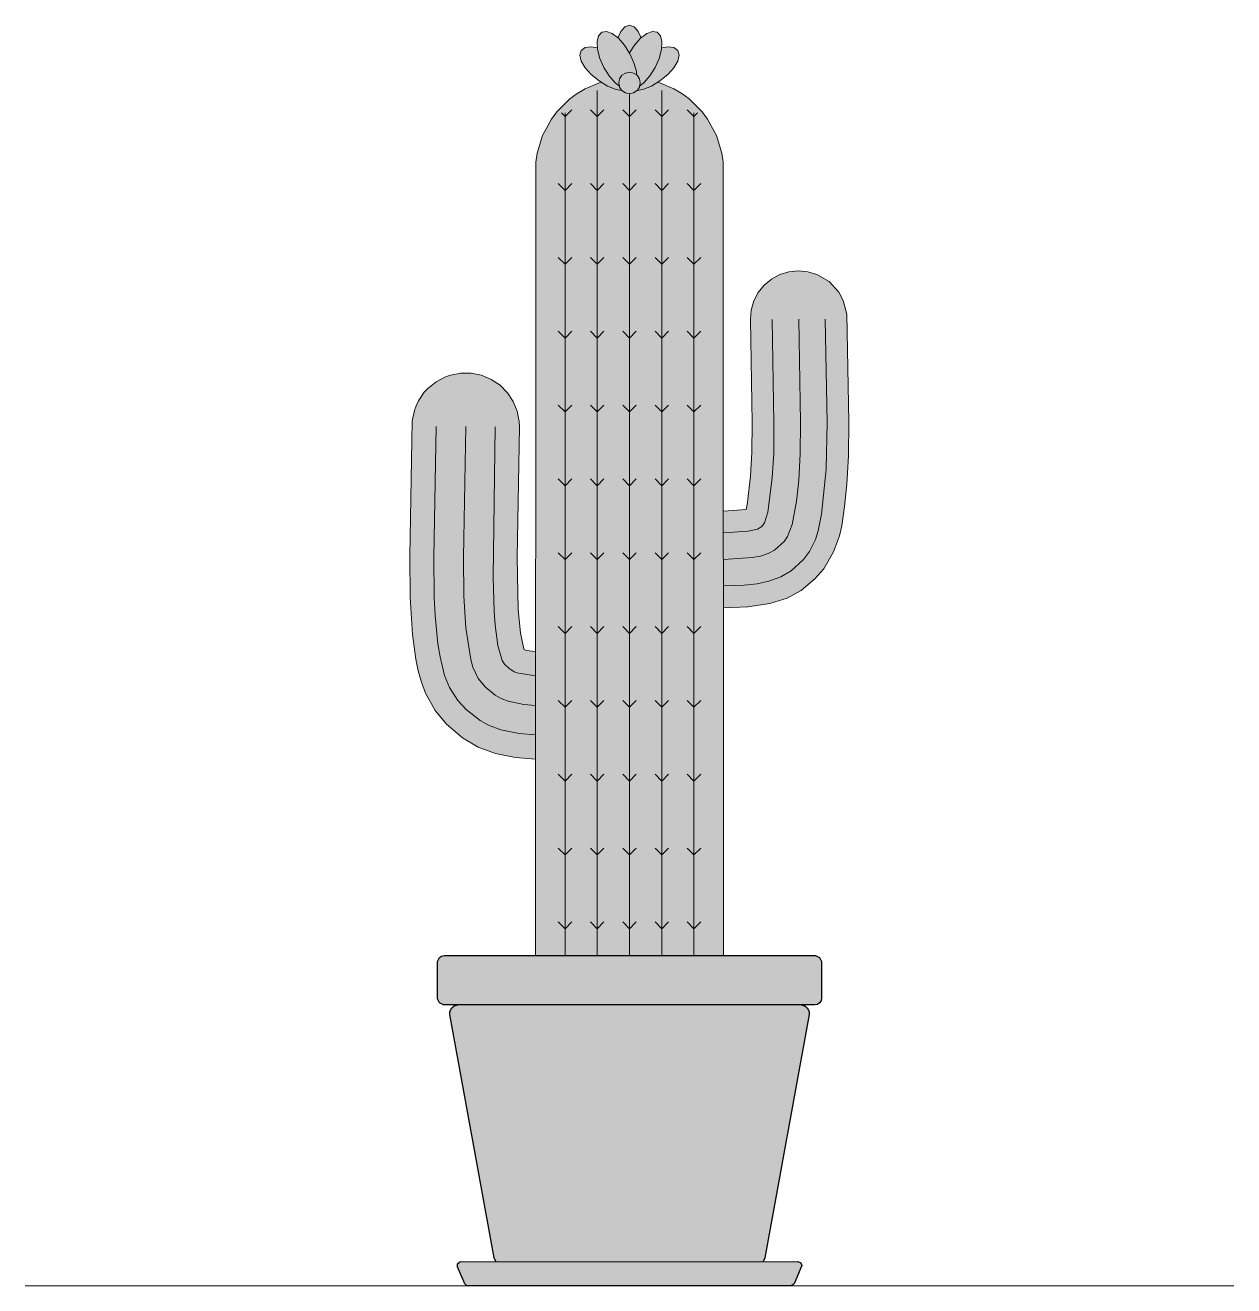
# Model space of a CAD drawing. Header units: millimetres. Extents: x -4 to 8794, y -6642 to 2653.
# Drawn here: x 4100 to 5000, y -4968 to -4029 of the extents above; entities that cross this region are included whole.
import ezdxf

# ---------------------------------------------------------------- set-up
doc = ezdxf.new("R2010")
doc.units = ezdxf.units.MM
for name, color, linetype, lineweight, true_color in [('VEG-FLOR', 243, 'Continuous', 13, 0xb0486e), ('VEG-HOJAS', 117, 'Continuous', 18, 0x2e5e38), ('VEG-MACETA', 25, 'Continuous', 25, 0x745440), ('VEG-NERVIOS', 115, 'Continuous', 9, 0x528c5c), ('VEG-TEXTO', 47, 'Continuous', 18, 0x464646)]:
    doc.layers.add(name, color=color, linetype=linetype, lineweight=lineweight, true_color=true_color)
doc.layers.add('VEG-RELLENO', color=253, linetype='Continuous', true_color=0x96c896)

# ---------------------------------------------------------------- blocks, each defined once
blk = doc.blocks.new('VEG_Cactus_ALZADO')
at = {"layer": 'VEG-RELLENO', "true_color": 0xf5a3bc}
h = blk.add_hatch(color=231, dxfattribs=at)
h.dxf.hatch_style = 1
h.paths.add_polyline_path([(3.4, 937.8), (6.5, 934.4), (8.6, 929.7), (3.6, 924.1), (0, 918.3), (-3.6, 924.1), (-8.6, 929.7), (-6.5, 934.4), (-3.4, 937.8), (0, 939)])
at = {"layer": 'VEG-RELLENO', "true_color": 0xe595ad}
h = blk.add_hatch(color=241, dxfattribs=at)
h.dxf.hatch_style = 1
h.paths.add_polyline_path([(-17.1, 934.4), (-12.8, 932.8), (-8.2, 929.3), (-3.6, 924.1), (0.3, 917.8), (3.3, 911), (5.1, 904.4), (5.2, 901.9), (3.1, 903.4), (0, 904), (-3.1, 903.4), (-5.7, 901.7), (-7.4, 899.1), (-8, 896), (-7.5, 893.7), (-10.6, 896), (-15.1, 901.2), (-19.1, 907.5), (-22.1, 914.3), (-23.9, 920.9), (-24.2, 926.8), (-23.1, 931.2), (-20.7, 933.8)])
h = blk.add_hatch(color=241, dxfattribs=at)
h.dxf.hatch_style = 1
h.paths.add_polyline_path([(23.1, 931.2), (24.2, 926.8), (23.9, 920.9), (22.1, 914.3), (19.1, 907.5), (15.1, 901.2), (10.6, 896), (7.5, 893.7), (8, 896), (7.4, 899.1), (5.2, 901.9), (5.1, 904.4), (3.3, 911), (0, 918.3), (3.6, 924.1), (8.2, 929.3), (12.8, 932.8), (17.1, 934.4), (20.7, 933.8)])
at = {"layer": 'VEG-RELLENO', "true_color": 0xf5a3bc}
h = blk.add_hatch(color=231, dxfattribs=at)
h.dxf.hatch_style = 1
h.paths.add_polyline_path([(-33.1, 922.3), (-28.6, 922.9), (-23.9, 922.1), (-22.1, 914.3), (-19.1, 907.5), (-15.1, 901.2), (-10.6, 896), (-7.5, 893.7), (-5.6, 890.3), (-9.9, 891.1), (-16.3, 893.6), (-22.7, 897.5), (-28.5, 902.2), (-33, 907.3), (-36, 912.3), (-37, 916.8), (-36, 920.2)])
h = blk.add_hatch(color=231, dxfattribs=at)
h.dxf.hatch_style = 1
h.paths.add_polyline_path([(37, 916.8), (36, 912.3), (33, 907.3), (28.5, 902.2), (22.7, 897.5), (16.3, 893.6), (9.9, 891.1), (5.6, 890.3), (7.5, 893.7), (10.6, 896), (15.1, 901.2), (19.1, 907.5), (22.1, 914.3), (23.9, 922.1), (28.6, 922.9), (33.1, 922.3), (36, 920.2)])
at = {"layer": 'VEG-RELLENO', "true_color": 0xfad466}
h = blk.add_hatch(color=41, dxfattribs=at)
h.dxf.hatch_style = 1
h.paths.add_polyline_path([(7.4, 892.9), (5.7, 890.3), (3.1, 888.6), (0, 888), (-3.1, 888.6), (-5.7, 890.3), (-7.4, 892.9), (-8, 896), (-7.4, 899.1), (-5.7, 901.7), (-3.1, 903.4), (0, 904), (3.1, 903.4), (5.7, 901.7), (7.4, 899.1), (8, 896)])
at = {"layer": 'VEG-RELLENO', "true_color": 0x70aa68}
h = blk.add_hatch(color=83, dxfattribs=at)
h.dxf.hatch_style = 1
h.paths.add_polyline_path([(-68.7, 843.7), (-64.7, 856.8), (-61.7, 863), (-54.1, 874.4), (-44.4, 884.1), (-38.9, 888.2), (-33, 891.7), (-21.3, 896.6), (-16.3, 893.6), (-9.9, 891.1), (-5.6, 890.3), (-3.1, 888.6), (0, 888), (3.1, 888.6), (5.6, 890.3), (9.9, 891.1), (16.3, 893.6), (21.3, 896.6), (33, 891.7), (44.4, 884.1), (54.1, 874.4), (58.2, 868.9), (64.7, 856.8), (68.7, 843.7), (70, 830), (70, 246), (-70, 246), (-70, 830)])
at = {"layer": 'VEG-RELLENO', "true_color": 0x679c60}
h = blk.add_hatch(color=83, dxfattribs=at)
h.dxf.hatch_style = 1
h.paths.add_polyline_path([(70, 577.1), (86.9, 578.2), (89.4, 595.7), (90.8, 611.4), (91.3, 631.2), (90, 719.8), (90.6, 726.8), (92.7, 733.6), (95.9, 739.8), (100.4, 745.3), (105.8, 749.8), (112, 753.2), (118.7, 755.3), (125.8, 756), (132.8, 755.4), (139.6, 753.3), (148.7, 748), (155.8, 740.2), (159.2, 734), (161.8, 723.8), (163.3, 643.2), (162.7, 607.8), (159, 571.9), (156.3, 558.6), (153.7, 550.7), (150, 542.4), (143.1, 531.9), (134.3, 523), (125.1, 516.3), (117.4, 512.3), (104.4, 508.2), (88.2, 505.8), (70, 505.1)])
h = blk.add_hatch(color=83, dxfattribs=at)
h.dxf.hatch_style = 1
h.paths.add_polyline_path([(-78.6, 473.9), (-70, 472.5), (-70, 392.3), (-84.9, 393.6), (-99.9, 396.6), (-112.8, 401.3), (-124.3, 408.2), (-136.3, 418.4), (-144.8, 428.6), (-151.9, 441.4), (-155, 449.7), (-157.3, 458), (-159.1, 466.7), (-161.7, 485.1), (-163.4, 513), (-163.6, 543.3), (-161.8, 644.2), (-160.2, 651.9), (-158.9, 655.5), (-157.2, 659.1), (-152.8, 665.6), (-150.1, 668.5), (-144, 673.4), (-137.1, 677.1), (-133.4, 678.4), (-125.7, 679.8), (-117.8, 679.8), (-110.1, 678.2), (-102.9, 675.2), (-96.4, 670.8), (-90.9, 665.2), (-86.6, 658.6), (-83.6, 651.4), (-82.2, 643.7), (-82, 639.7), (-83.6, 542.5), (-83.4, 514.7), (-82.2, 494.1), (-80.3, 480.3)])
at = {"layer": 'VEG-RELLENO', "true_color": 0xd0845f}
h = blk.add_hatch(color=33, dxfattribs=at)
h.dxf.hatch_style = 1
h.paths.add_polyline_path([(143.1, 213.7), (141.6, 210.7), (140, 209.6), (138.1, 209.2), (-138.6, 209.2), (-141.6, 210.7), (-143.1, 213.7), (-143.1, 241.5), (-141.6, 244.5), (-140, 245.6), (-138.1, 246), (138.6, 246), (141.6, 244.5), (143.1, 241.5)])
at = {"layer": 'VEG-RELLENO', "true_color": 0xe08e66}
h = blk.add_hatch(color=11, dxfattribs=at)
h.dxf.hatch_style = 1
h.paths.add_polyline_path([(-99.7, 18.2), (-100.9, 20.9), (-133.7, 202.1), (-133.5, 205), (-131.6, 207.9), (-127.8, 209.2), (127.8, 209.2), (130.6, 208.5), (132.4, 207), (133.7, 204.4), (133.7, 202.1), (100.9, 20.9), (99.5, 18)])
at = {"layer": 'VEG-RELLENO', "true_color": 0xce835e}
h = blk.add_hatch(color=33, dxfattribs=at)
h.dxf.hatch_style = 1
h.paths.add_polyline_path([(120.3, 0), (-121.4, 0.3), (-122.7, 1.5), (-128.2, 14.1), (-128, 16.4), (-126.3, 17.9), (125.4, 18), (127.5, 17.1), (128.4, 15.2), (122.7, 1.5)])
at = {"layer": 'VEG-FLOR'}
for points in [[(-8.6, 929.7), (-6.5, 934.4), (-3.4, 937.8), (0, 939), (3.4, 937.8), (6.5, 934.4), (8.6, 929.7)], [(-7.5, 893.7), (-10.6, 896), (-15.1, 901.2), (-19.1, 907.5), (-22.1, 914.3), (-23.9, 920.9), (-24.2, 926.8), (-23.1, 931.2), (-20.7, 933.8), (-17.1, 934.4), (-12.8, 932.8), (-8.2, 929.3), (-3.6, 924.1), (0.3, 917.8), (3.3, 911), (5.1, 904.4), (5.2, 901.9)], [(0, 918.3), (3.6, 924.1), (8.2, 929.3), (12.8, 932.8), (17.1, 934.4), (20.7, 933.8), (23.1, 931.2), (24.2, 926.8), (23.9, 920.9), (22.1, 914.3), (19.1, 907.5), (15.1, 901.2), (10.6, 896), (7.5, 893.7)], [(-5.6, 890.3), (-9.9, 891.1), (-16.3, 893.6), (-22.7, 897.5), (-28.5, 902.2), (-33, 907.3), (-36, 912.3), (-37, 916.8), (-36, 920.2), (-33.1, 922.3), (-28.6, 922.9), (-23.9, 922.1)], [(23.9, 922.1), (28.6, 922.9), (33.1, 922.3), (36, 920.2), (37, 916.8), (36, 912.3), (33, 907.3), (28.5, 902.2), (22.7, 897.5), (16.3, 893.6), (9.9, 891.1), (5.6, 890.3)]]:
    blk.add_lwpolyline(points, dxfattribs=at)
blk.add_lwpolyline([(8, 896), (7.4, 892.9), (5.7, 890.3), (3.1, 888.6), (0, 888), (-3.1, 888.6), (-5.7, 890.3), (-7.4, 892.9), (-8, 896), (-7.4, 899.1), (-5.7, 901.7), (-3.1, 903.4), (0, 904), (3.1, 903.4), (5.7, 901.7), (7.4, 899.1)], close=True, dxfattribs=at)
at = {"layer": 'VEG-HOJAS'}
for points in [[(-70, 246), (-69.7, 836.9), (-68.7, 843.7), (-64.7, 856.8), (-58.2, 868.9), (-54.1, 874.4), (-44.4, 884.1), (-38.9, 888.2), (-33, 891.7), (-21.3, 896.6)], [(21.3, 896.6), (33, 891.7), (38.9, 888.2), (44.4, 884.1), (54.1, 874.4), (58.2, 868.9), (64.7, 856.8), (68.7, 843.7), (69.7, 836.9), (70, 246)], [(70, 577.1), (86.9, 578.2), (87.9, 583.4), (90.1, 603.3), (91.2, 620.7), (91.3, 642.8), (90, 719.8), (90.6, 726.8), (92.7, 733.6), (95.9, 739.8), (100.4, 745.3), (105.8, 749.8), (112, 753.2), (118.7, 755.3), (125.8, 756), (132.8, 755.4), (139.6, 753.3), (148.7, 748), (155.8, 740.2), (159.2, 734), (161.8, 723.8), (163.3, 643.6), (163.1, 618.2), (161.9, 597.2), (160.1, 580.6), (158, 566.1), (156.3, 558.6), (152, 546.6), (144.8, 534.1), (138.1, 526.5), (127.9, 518), (117.4, 512.3), (104.4, 508.2), (88.2, 505.8), (70, 505.1)], [(-70, 392.3), (-84.9, 393.6), (-99.9, 396.6), (-112.8, 401.3), (-124.3, 408.2), (-136.3, 418.4), (-144.8, 428.6), (-151.9, 441.4), (-155, 449.7), (-157.3, 458), (-159.1, 466.7), (-161.7, 485.1), (-163.4, 513), (-163.6, 543.3), (-161.8, 644.2), (-160.2, 651.9), (-158.9, 655.5), (-157.2, 659.1), (-152.8, 665.6), (-150.1, 668.5), (-144, 673.4), (-137.1, 677.1), (-133.4, 678.4), (-125.7, 679.8), (-117.8, 679.8), (-110.1, 678.2), (-102.9, 675.2), (-96.4, 670.8), (-90.9, 665.2), (-86.6, 658.6), (-83.6, 651.4), (-82.2, 643.7), (-82, 639.7), (-83.6, 542.5), (-83, 503.4), (-81.2, 486.4), (-78.8, 474.2), (-77, 473.3), (-70, 472.5)]]:
    blk.add_lwpolyline(points, dxfattribs=at)
at = {"layer": 'VEG-MACETA'}
for points in [[(143.1, 214.2), (142.7, 212.3), (141.6, 210.7), (140, 209.6), (138.1, 209.2), (-138.6, 209.2), (-141.6, 210.7), (-143.1, 213.7), (-143.1, 241.5), (-141.6, 244.5), (-140, 245.6), (-138.1, 246), (138.6, 246), (141.6, 244.5), (143.1, 241.5)], [(-120.1, 0), (-121.4, 0.3), (-122.7, 1.5), (-128.2, 14.1), (-128, 16.4), (-126.3, 17.9), (125.4, 18), (127.5, 17.1), (128.4, 15.2), (122.7, 1.5), (120.3, 0)]]:
    blk.add_lwpolyline(points, close=True, dxfattribs=at)
for points in [[(-99.5, 18), (-100.9, 20.9), (-133.7, 202.1), (-133.7, 204.4), (-132.4, 207), (-130.6, 208.5), (-127.8, 209.2)], [(127.8, 209.2), (130.6, 208.5), (132.4, 207), (133.7, 204.4), (133.7, 202.1), (100.9, 20.9), (99.5, 18)]]:
    blk.add_lwpolyline(points, dxfattribs=at)
at = {"layer": 'VEG-NERVIOS'}
for points in [[(-24, 246), (-24, 890.4)], [(0, 246), (0, 888)], [(24, 246), (24, 890.4)], [(-50.7, 873.7), (-48, 871), (-43, 876)], [(-48, 246), (-48, 873.7)], [(-29, 876), (-24, 871), (-19, 876)], [(-5, 876), (0, 871), (5, 876)], [(19, 876), (24, 871), (29, 876)], [(43, 876), (48, 871), (50.7, 873.7)], [(48, 246), (48, 873.7)], [(-53, 821), (-48, 816), (-43, 821)], [(-29, 821), (-24, 816), (-19, 821)], [(-5, 821), (0, 816), (5, 821)], [(19, 821), (24, 816), (29, 821)], [(43, 821), (48, 816), (53, 821)], [(-53, 766), (-48, 761), (-43, 766)], [(-29, 766), (-24, 761), (-19, 766)], [(-5, 766), (0, 761), (5, 766)], [(19, 766), (24, 761), (29, 766)], [(43, 766), (48, 761), (53, 766)], [(70, 521.3), (85.4, 521.9), (95, 522.9), (103.7, 524.8), (112.6, 528), (120.3, 532.5), (129.5, 540.9), (134, 547), (138.4, 556), (140.5, 562.4), (143, 574.7), (146.5, 608.4), (147.1, 643.1), (145.8, 720.1)], [(70, 541.1), (91.3, 542.4), (97.6, 543.6), (103.2, 545.4), (108, 548), (115.1, 554.5), (117.6, 558.2), (121.2, 567), (124.4, 584.5), (126, 600), (127.2, 619.6), (127.3, 643.1), (126, 720)], [(70, 560.9), (88.3, 562), (95.4, 563.7), (98.5, 565.7), (100.5, 568.2), (103.1, 576.2), (106.3, 601.8), (107.4, 620.2), (107.5, 642.9), (106.2, 719.9)], [(-53, 711), (-48, 706), (-43, 711)], [(-29, 711), (-24, 706), (-19, 711)], [(-5, 711), (0, 706), (5, 711)], [(19, 711), (24, 706), (29, 711)], [(43, 711), (48, 706), (53, 711)], [(-53, 656), (-48, 651), (-43, 656)], [(-29, 656), (-24, 651), (-19, 656)], [(-5, 656), (0, 651), (5, 656)], [(19, 656), (24, 651), (29, 656)], [(43, 656), (48, 651), (53, 656)], [(-70, 410.3), (-82.1, 411.4), (-95.7, 414.1), (-105, 417.5), (-111.1, 421), (-121.6, 429.2), (-127.8, 435.9), (-134, 445.7), (-137.7, 454.7), (-141.1, 468.4), (-142.7, 478.1), (-144.8, 499.2), (-145.4, 512.7), (-145.6, 543.1), (-144, 640.1)], [(-70, 432.3), (-78.7, 433.1), (-90.4, 435.4), (-95.5, 437.4), (-100, 440), (-107.2, 445.8), (-112.6, 452.3), (-116.6, 460.9), (-118.2, 466.4), (-122, 490), (-123.4, 513.6), (-123.6, 542.8), (-122, 640)], [(-70, 454.4), (-83.9, 456.5), (-86, 457.3), (-89.9, 460), (-93.2, 463), (-94.8, 465.7), (-98, 477), (-100.1, 492.2), (-100.9, 502.3), (-101.6, 527.8), (-100, 639.9)], [(-53, 601), (-48, 596), (-43, 601)], [(-29, 601), (-24, 596), (-19, 601)], [(-5, 601), (0, 596), (5, 601)], [(19, 601), (24, 596), (29, 601)], [(43, 601), (48, 596), (53, 601)], [(-53, 546), (-48, 541), (-43, 546)], [(-29, 546), (-24, 541), (-19, 546)], [(-5, 546), (0, 541), (5, 546)], [(19, 546), (24, 541), (29, 546)], [(43, 546), (48, 541), (53, 546)], [(-53, 491), (-48, 486), (-43, 491)], [(-29, 491), (-24, 486), (-19, 491)], [(-5, 491), (0, 486), (5, 491)], [(19, 491), (24, 486), (29, 491)], [(43, 491), (48, 486), (53, 491)], [(-53, 436), (-48, 431), (-43, 436)], [(-29, 436), (-24, 431), (-19, 436)], [(-5, 436), (0, 431), (5, 436)], [(19, 436), (24, 431), (29, 436)], [(43, 436), (48, 431), (53, 436)], [(-53, 381), (-48, 376), (-43, 381)], [(-29, 381), (-24, 376), (-19, 381)], [(-5, 381), (0, 376), (5, 381)], [(19, 381), (24, 376), (29, 381)], [(43, 381), (48, 376), (53, 381)], [(-53, 326), (-48, 321), (-43, 326)], [(-29, 326), (-24, 321), (-19, 326)], [(-5, 326), (0, 321), (5, 326)], [(19, 326), (24, 321), (29, 326)], [(43, 326), (48, 321), (53, 326)], [(-53, 271), (-48, 266), (-43, 271)], [(-29, 271), (-24, 266), (-19, 271)], [(-5, 271), (0, 266), (5, 271)], [(19, 271), (24, 266), (29, 271)], [(43, 271), (48, 266), (53, 271)]]:
    blk.add_lwpolyline(points, dxfattribs=at)

msp = doc.modelspace()

# ---------------------------------------------------------------- linework, layer by layer
at = {"layer": 'VEG-TEXTO'}
msp.add_line((4100, -4968.46), (5000, -4968.46), dxfattribs=at)

# ---------------------------------------------------------------- block references
msp.add_blockref('VEG_Cactus_ALZADO', (4550, -4968.46))

doc.saveas('drawing.dxf')
